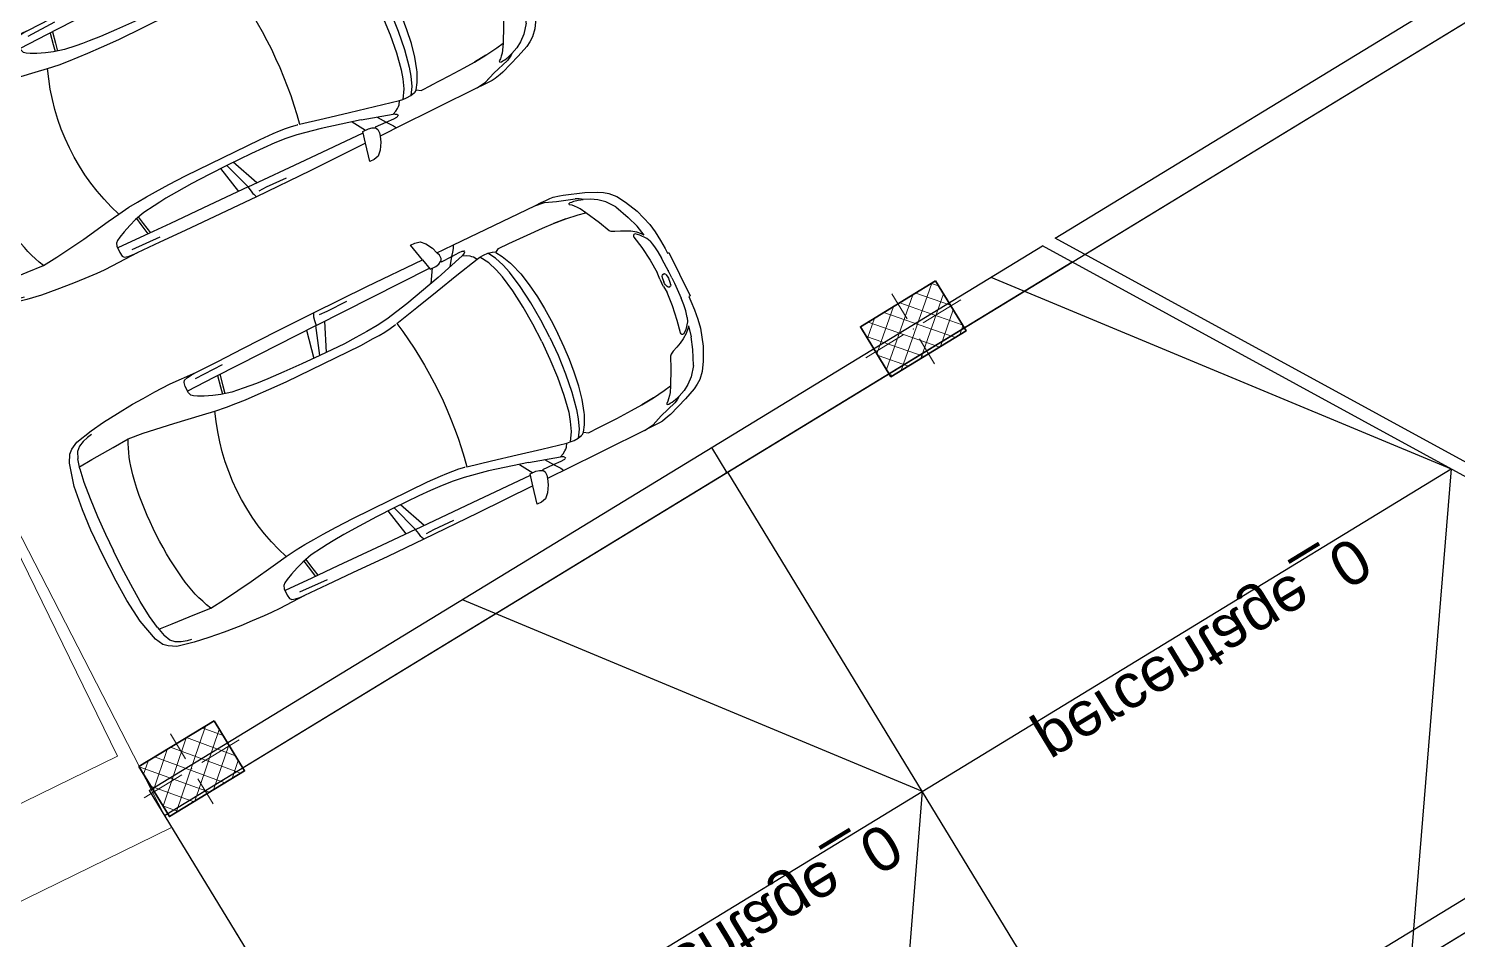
# Model space of a CAD drawing. Header units: metres. Extents: x 7511783 to 7512372, y 4692307 to 4692611.
# Drawn here: x 7512314 to 7512323.74, y 4692546.65 to 4692552.86 of the extents above; entities that cross this region are included whole.
import ezdxf
from ezdxf.enums import TextEntityAlignment as Align

# ---------------------------------------------------------------- set-up
doc = ezdxf.new("R2010")
doc.units = ezdxf.units.M
for name, color, linetype, lineweight in [('A - Rampa_Pen_No__42', 8, 'Continuous', 0), ('A - Shtyllat', 7, 'Continuous', 0), ('A - Shtyllat_Pen_No__1', 7, 'Continuous', 0), ('A - Shtyllat_Pen_No__7', 7, 'Continuous', 0), ('garazhat-netw-amiri - b1', 20, 'Continuous', 0), ('Interior - Furniture _Pen_No__42', 8, 'Continuous', 0)]:
    doc.layers.add(name, color=color, linetype=linetype, lineweight=lineweight)
doc.layers.add('A -Polyline_Pen_No__178', color=7, linetype='Continuous', lineweight=0, true_color=0xbda888)
doc.styles.add('GENERATED_STYLE_1', font='arial.ttf')
pattern_1 = [(44.99999999999999, (0, 0), (-68.94290863686237, 68.94290863686243), []), (135.0000000000002, (0, 0), (68.94290863686219, 68.94290863686261), [])]

# ---------------------------------------------------------------- blocks, each defined once
blk = doc.blocks.new('Column_101', base_point=(41704.90881500533, -24750.13090182916))
at = {"layer": 'A - Shtyllat', "linetype": 'Continuous', "lineweight": 0, "true_color": 0x000000}
h = blk.add_hatch(dxfattribs=at)
h.set_pattern_fill('CONCRETE_BLOCK', color=18, style=0, pattern_type=2)
h.set_pattern_definition(pattern_1)
h.paths.add_polyline_path([(41985.0761384994, -24523.18097156663), (41387.65990880373, -24578.80334562792), (41424.74149151125, -24977.0808320917), (42022.15772120692, -24921.45845803041)])
at = {"layer": 'A - Shtyllat_Pen_No__1', "color": 7, "linetype": 'Continuous', "lineweight": 13}
for p, q in [((41697.49249846382, -24670.47540453641), (41678.95170711006, -24471.33666130452)), ((41784.56431229808, -24742.71458528766), (42083.27242714592, -24714.90339825702)), ((41625.25331771257, -24757.54721837067), (41326.54520286473, -24785.35840540132)), ((41712.32513154684, -24829.78639912192), (41730.86592290059, -25028.92514235381))]:
    blk.add_line(p, q, dxfattribs=at)
blk.add_point((41704.90881500533, -24750.13090182916), dxfattribs=at)
at = {"layer": 'A - Shtyllat_Pen_No__7', "color": 7, "linetype": 'Continuous', "lineweight": 35, "flags": 128}
blk.add_lwpolyline([(41985.0761384994, -24523.18097156663), (41387.65990880373, -24578.80334562792), (41424.74149151125, -24977.0808320917), (42022.15772120692, -24921.45845803041)], close=True, dxfattribs=at)
blk = doc.blocks.new('Column_102', base_point=(47444.23691836393, -24215.77032166825))
at = {"layer": 'A - Shtyllat', "linetype": 'Continuous', "lineweight": 0, "true_color": 0x000000}
h = blk.add_hatch(dxfattribs=at)
h.set_pattern_fill('CONCRETE_BLOCK', color=18, style=0, pattern_type=2)
h.set_pattern_definition(pattern_1)
h.paths.add_polyline_path([(47724.40424185801, -23988.82039140571), (47126.98801216234, -24044.442765467), (47164.06959486986, -24442.72025193078), (47761.48582456553, -24387.09787786949)])
at = {"layer": 'A - Shtyllat_Pen_No__1', "color": 7, "linetype": 'Continuous', "lineweight": 13}
for p, q in [((47436.82060182242, -24136.11482437549), (47418.27981046867, -23936.9760811436)), ((47364.58142107118, -24223.18663820975), (47065.87330622334, -24250.99782524039)), ((47523.89241565669, -24208.35400512674), (47822.60053050453, -24180.5428180961)), ((47451.65323490544, -24295.425818961), (47470.1940262592, -24494.56456219289))]:
    blk.add_line(p, q, dxfattribs=at)
blk.add_point((47444.23691836393, -24215.77032166825), dxfattribs=at)
at = {"layer": 'A - Shtyllat_Pen_No__7', "color": 7, "linetype": 'Continuous', "lineweight": 35, "flags": 128}
blk.add_lwpolyline([(47724.40424185801, -23988.82039140571), (47126.98801216234, -24044.442765467), (47164.06959486986, -24442.72025193078), (47761.48582456553, -24387.09787786949)], close=True, dxfattribs=at)
blk = doc.blocks.new('Car 05 22')
at = {"layer": 'Interior - Furniture _Pen_No__42', "color": 8, "linetype": 'Continuous', "lineweight": 25}
for p, q in [((1961.117547741, 983.2211582230001), (1928.938242309, 983.2211582230001)), ((1928.938242309, 983.2211582230001), (1957.843908175, 858.0544967500001)), ((1996.903176747, 974.9060932166), (1961.117547741, 983.2211582230001)), ((2026.89661068, 945.007687052), (1996.903176747, 974.9060932166)), ((2054.5732194, 897.577022836), (2026.89661068, 945.007687052)), ((2067.91700908, 857.6794056350002), (2054.5732194, 897.577022836)), ((-585.227090103, 801.027979058), (-706.3378894982, 775.7872218095)), ((-483.1389679684001, 817.2581826864), (-585.227090103, 801.027979058)), ((-372.3345973750002, 830.2299334650002), (-483.1389679684001, 817.2581826864)), ((-251.752794228, 841.0437339470001), (-372.3345973750002, 830.2299334650002)), ((-168.2198443133, 844.6061713611999), (-251.752794228, 841.0437339470001)), ((-78.35772569479998, 850.6357850930001), (-168.2198443133, 844.6061713611999)), ((-24.036324899, 852.2918850640001), (-78.35772569479998, 850.6357850930001)), ((40.3182760438, 852.333685063), (-24.036324899, 852.2918850640001)), ((230.8030912739, 845.5192631063), (40.3182760438, 852.333685063)), ((124.560977278, 791.396786131), (129.0398444, 820.468777931)), ((125.693926866, 743.8968737240001), (124.560977278, 791.396786131)), ((129.0398444, 820.468777931), (138.8862428820001, 832.3883788069999)), ((138.8862428820001, 832.3883788069999), (165.168377873, 840.2758852750001)), ((165.168377873, 840.2758852750001), (194.733578306, 844.324685204)), ((194.733578306, 844.324685204), (230.803091274, 845.519263106)), ((210.873013229, 809.231738788), (418.0703055720001, 816.1926024380002)), ((400.0158099590001, 847.5968063790001), (230.8030912739, 845.5192631063)), ((590.7241636140001, 851.6786068920002), (400.0158099590001, 847.5968063790001)), ((856.5325990199999, 856.1697074550001), (590.7241636140001, 851.6786068920002)), ((1129.8609284, 858.5331077519999), (856.5325990199999, 856.1697074550001)), ((1115.14443198, 808.9482015290001), (1108.59023357, 773.98329714)), ((1108.59023357, 773.98329714), (1537.61805657, 780.0259473990001)), ((1119.51383092, 833.267204581), (1115.14443198, 808.9482015290001)), ((1120.16623076, 836.3248049650001), (1119.51383092, 833.267204581)), ((1120.69723063, 838.160005195), (1120.16623076, 836.3248049650001)), ((1129.8609284, 858.5331077519999), (1120.69723063, 838.160005195)), ((1536.1071561, 860.3802508980001), (1129.8609284, 858.5331077519999)), ((1162.63563846, 830.4777734580001), (1220.13025657, 829.0713745190002)), ((1220.13025657, 829.0713745190002), (1369.65750367, 831.4890726950001)), ((1957.843908175, 858.0544967500001), (1536.1071561, 860.3802508980001)), ((1537.61805657, 780.0256115210001), (1974.99295641, 786.0764425990001)), ((1957.84390817, 858.0544967500001), (1977.22141076, 777.427813481)), ((2019.59119012, 777.427813481), (2044.48611622, 783.069509224)), ((2044.48611622, 783.069509224), (2063.35562216, 792.2740022800001)), ((2063.35562216, 792.2740022800001), (2070.42572439, 799.8521965630001)), ((2068.68333559, 787.696981005), (2065.39356605, 794.4584027669999)), ((2119.91703998, 857.4374531180001), (2067.91700908, 857.6794056350002)), ((2075.28112592, 835.6608695470001), (2067.91700908, 857.6794056350002)), ((2068.68333559, 787.696981005), (2148.02030692, 790.4828861469999)), ((2070.42572439, 799.8521965630001), (2075.2191259, 809.398389361)), ((2075.2191259, 809.398389361), (2075.28112592, 835.6608695470001)), ((2106.51930118, 732.1586113790001), (2148.02030692, 790.4828861469999)), ((2193.165590015, 856.4504063259001), (2119.91703998, 857.4374531180001)), ((2148.02030692, 790.4828861469999), (2166.81146925, 813.8145374840001)), ((2148.02030692, 790.4828861469999), (2205.61920777, 792.204186117)), ((2166.81146925, 813.8145374840001), (2182.27381684, 834.0818412380002)), ((2182.27381684, 834.0818412380002), (2193.16559002, 856.4504063260001)), ((2808.01466132, 852.5547640039999), (2193.165590015, 856.4504063259001)), ((2205.61920777, 792.204186117), (2227.21980808, 791.0038861380001)), ((2227.21980808, 791.0038861380001), (2232.61990816, 790.0299861550001)), ((2232.61990816, 790.0299861550001), (2237.93539134, 787.287122525)), ((2240.81890828, 784.0391862600001), (2237.93539134, 787.287122525)), ((2238.46067648, 776.864360243), (2240.85090828, 780.520986322)), ((2240.85090828, 780.520986322), (2240.81890828, 784.0391862600001)), ((2855.7113639, 852.6327640009999), (2808.01466132, 852.5547640039999)), ((2808.01466132, 852.5547640039999), (2876.86636504, 843.3172643940001)), ((2891.44016583, 852.528764005), (2855.7113639, 852.6327640009999)), ((2876.86636504, 843.3172643940001), (2954.16376923, 813.731165643)), ((2922.51356751, 852.0343640259999), (2891.44016583, 852.528764005)), ((2904.11849592, 832.8863289209999), (2905.06820589, 832.837990116)), ((2945.17226874, 849.4061641369999), (2922.51356751, 852.0343640259999)), ((2989.61447115, 839.6482645490003), (2945.17226874, 849.4061641369999)), ((2954.16376923, 813.731165643), (3075.78877375, 774.6896785450001)), ((3013.55027244, 833.064864827), (2989.61447115, 839.6482645490003)), ((3154.26138006, 782.5577669589999), (3013.55027244, 833.064864827)), ((3235.883818752, 747.6101556219), (3154.26138006, 782.5577669589999)), ((-784.8200333720001, 721.8124613509999), (-815.0478655078001, 667.7598955197003)), ((-757.6903274910002, 747.022066986), (-784.8200333720001, 721.8124613509999)), ((-706.3378894982, 775.7872218095), (-757.6903274910002, 747.022066986)), ((-729.425104913, 716.3992494200002), (-750.5770825730001, 669.7773949330001)), ((-701.0941271610001, 743.2591195180001), (-729.425104913, 716.3992494200002)), ((-664.8727541800001, 760.961322365), (-701.0941271610001, 743.2591195180001)), ((-626.571782751, 772.4860242179999), (-664.8727541800001, 760.961322365)), ((-594.8871138119998, 778.489558035), (-626.571782751, 772.4860242179999)), ((327.3887276080001, 761.9208956260001), (125.394377448, 756.455747737)), ((132.4291391170001, 722.8048827370001), (125.693926866, 743.8968737240001)), ((146.670770152, 710.6062742990001), (132.4291391170001, 722.8048827370001)), ((171.252864179, 696.6287725440002), (146.670770152, 710.6062742990001)), ((212.566754139, 676.5412700230003), (171.252864179, 696.6287725440002)), ((521.950780327, 764.672895972), (327.3887276080001, 761.9208956260001)), ((339.1227247570001, 683.1192857359999), (329.5580559370001, 633.867334886)), ((355.2943663540001, 762.315609428), (339.1227247570001, 683.1192857359999)), ((357.2289958010001, 683.375391506), (346.76505809, 629.492778784)), ((373.4006373970001, 762.571715197), (357.2289958010001, 683.375391506)), ((813.6270094460001, 769.327996556), (521.950780327, 764.672895972)), ((1108.59023357, 773.98329714), (813.6270094460001, 769.327996556)), ((1036.25651944, 772.8416796290002), (996.5002997029999, 578.7916468290002)), ((1041.96657906, 578.0240872360001), (1107.56627095, 773.967136299)), ((1173.32542975, 774.8950612010001), (1090.33970038, 577.8925306800002)), ((2000.39650233, 701.5917706940002), (1730.35620914, 633.8338533080002)), ((1939.15395607, 686.22492547), (1995.917261, 777.427813481)), ((1977.22141076, 777.427813481), (2019.59119012, 777.427813481)), ((2000.39650233, 701.5917706940002), (2213.53100788, 762.9814866290001)), ((2122.04550654, 659.9572884350001), (2293.79610906, 697.650987774)), ((2226.59190807, 769.8777067159999), (2213.53100788, 762.9814866290001)), ((2213.53100788, 762.9814866290001), (2238.34670825, 752.240186817)), ((2234.36910819, 773.9630864369999), (2226.59190807, 769.8828865080001)), ((2238.46067648, 776.864360243), (2234.36910819, 773.9630864369999)), ((2238.34670825, 752.240186817), (2258.53170854, 739.7174870370001)), ((2258.53170854, 739.7174870370001), (2269.0398087, 731.086787188)), ((2269.0398087, 731.086787188), (2278.83550884, 721.9650873480001)), ((2278.83550884, 721.9650873480001), (2293.79610906, 697.650987774)), ((2293.79610906, 697.650987774), (2317.1870094, 700.7385877199999)), ((2293.79610906, 697.6386630720001), (2293.79610906, 697.650987774)), ((2317.1870094, 700.7385877199999), (2345.74280982, 702.7498876850002)), ((2355.13419975, 639.912801441), (2317.1870094, 700.7385877199999)), ((2345.74280982, 702.7498876850002), (2378.92931031, 702.0184876970001)), ((2410.10490185, 649.1086815510001), (2378.92931031, 702.0184876970001)), ((2378.92931031, 702.0184876970001), (2410.57231077, 694.202887834)), ((2410.57231077, 694.202887834), (2410.58631694, 694.1782473540002)), ((2428.73881104, 681.706188053), (2410.57231077, 694.202887834)), ((2428.73881104, 681.706188053), (2457.25830016, 700.0355353230001)), ((2457.25830016, 700.0355353230001), (2535.4819126, 697.9905877680001)), ((2535.4226126, 697.9916562040003), (2673.21491462, 695.5089878119999)), ((2535.46586986, 697.9894090810001), (2535.4819126, 697.988971943)), ((2673.21491462, 695.5089878119999), (2787.200816290001, 691.4809878819999)), ((2787.200816290001, 691.4809878819999), (2868.41581748, 687.223087957)), ((2868.39588233, 687.2248867100001), (2959.72331881, 678.984388101)), ((2959.72331881, 678.984388101), (2868.41581748, 687.1969879569999)), ((3022.47491973, 758.305686711), (3023.66221975, 762.4851866380001)), ((3024.49924208, 753.7186598590001), (3022.47491973, 758.305686711)), ((3023.66221975, 762.4851866380001), (3034.64521991, 765.0503865930001)), ((3037.91041996, 743.452886971), (3024.49924208, 753.7186598590001)), ((3034.64521991, 765.0503865930001), (3046.93432009, 763.817386614)), ((3050.61522015, 730.6688871950001), (3037.91041996, 743.452886971)), ((3046.93432009, 763.817386614), (3060.9451203, 762.9292866300001)), ((3064.50712035, 714.6457874760001), (3050.61522015, 730.6688871950001)), ((3060.9451203, 762.9292866300001), (3089.85712072, 757.3861867269999)), ((3076.97452053, 697.807687771), (3064.50712035, 714.6457874760001)), ((3100.48402088, 763.1120866269999), (3075.78877375, 774.6896785450001)), ((3100.00912087, 656.556188494), (3076.97452053, 697.807687771)), ((3089.85712072, 757.3861867269999), (3108.43932099, 751.4304868319999)), ((3114.13862108, 753.311186799), (3100.48402088, 763.1120866269999)), ((3108.43932099, 751.4304868319999), (3122.8656212, 746.435986919)), ((3122.8656212, 746.435986919), (3114.13862108, 753.311186799)), ((3170.0706946, 726.5554905960001), (3122.8656212, 746.435986919)), ((3211.69204952, 701.0151137130001), (3170.0706946, 726.5554905960001)), ((3254.25934432, 663.1775183300001), (3211.69204952, 701.0151137130001)), ((3269.07948628, 728.3294692490001), (3235.883818752, 747.6101556219)), ((3298.56678787, 705.6390702070001), (3269.07948628, 728.3294692490001)), ((3337.33388997, 663.380671991), (3298.56678787, 705.6390702070001)), ((-815.0478655078001, 667.7598955197003), (-855.0523550635, 511.0116477078998)), ((-768.27197925, 602.2788720830002), (-782.764796709, 510.0106247469999)), ((-768.27197925, 602.2788720830002), (-750.5770825730001, 669.7773949330001)), ((-764.3441764490001, 617.261773195), (-665.7281459970001, 623.9546285630003)), ((-665.7281459970001, 623.9546285630003), (-500.877431885, 634.180288886)), ((-500.877431885, 634.180288886), (-383.0238853850001, 641.9613403830001)), ((-383.0238853850001, 641.9613403830001), (-274.2208861730001, 631.3184000780001)), ((-274.2208861730001, 631.3184000780001), (-56.40485420300001, 600.536895199)), ((-56.40485420300001, 600.536895199), (145.941775497, 566.5900898169999)), ((266.3151410770001, 654.566867265), (212.566754139, 676.5412700230003)), ((319.490328155, 636.426864989), (266.3151410770001, 654.566867265)), ((392.7088835140001, 617.8124267930001), (319.490328155, 636.426864989)), ((474.8166917820001, 607.105387857), (392.7088835140001, 617.8124267930001)), ((521.3449804749999, 601.6186871690002), (474.8166917820001, 607.105387857)), ((569.993568652, 596.838186569), (521.3449804749999, 601.6186871690002)), ((652.59274858, 590.9845858339999), (569.993568652, 596.838186569)), ((772.8388193580001, 584.9903850819999), (652.59274858, 590.9845858339999)), ((907.266686691, 580.298084493), (772.8388193580001, 584.9903850819999)), ((1483.8761315, 590.1361862749999), (1403.02450604, 584.4121905939999)), ((1562.00595611, 600.5964783840001), (1483.8761315, 590.1361862749999)), ((1730.35620914, 633.8338533080002), (1562.00595611, 600.5964783840001)), ((1779.61280153, 581.7538898049999), (1952.84760406, 621.338789111)), ((1952.84760406, 621.338789111), (2122.04550654, 659.9572884350001)), ((2379.77420337, 575.387091212), (2355.13301598, 639.9159014410001)), ((2436.02871163, 583.2244924540001), (2410.10490185, 649.1086815510001)), ((2428.77597173, 681.7007453250001), (2428.73881104, 681.706188053)), ((2428.77597173, 681.7007453250001), (2456.66545813, 639.8418234830003)), ((2456.66545813, 639.8418234830003), (2487.23639187, 574.2621729599999)), ((2959.72331881, 678.984388101), (3047.2313201, 666.2002883250001)), ((3047.20992906, 666.2041971140002), (3100.00912087, 656.556188494)), ((3152.92075342, 553.873393456), (3100.00912087, 656.556188494)), ((3301.86726379, 602.8090087200001), (3254.25934432, 663.1775183300001)), ((3301.86726379, 602.8090087200001), (3346.01551313, 501.42179807)), ((3374.49419199, 603.583974516), (3337.33388997, 663.380671991)), ((3418.40079436, 512.743978351), (3374.49419199, 603.583974516)), ((-855.0523550635, 511.0116477078998), (-874.6778528530002, 344.9579771100001)), ((-782.7621654889999, 510.0273763590001), (-794.5333543099999, 390.6265818930001)), ((145.941775497, 566.5900898169999), (233.261172115, 552.312592089)), ((233.261172115, 552.312592089), (315.3092800730001, 541.359190513)), ((315.2936019620001, 541.3606176840001), (384.2945810830001, 535.0794906230002)), ((384.2815104790001, 535.0803623180001), (454.174320738, 530.4191213629999)), ((454.170282107, 530.4193907049998), (526.242583163, 526.2868907769998)), ((526.2331313149999, 526.287307384), (627.7018846490002, 521.814890855)), ((627.6985462070002, 521.8149872519999), (756.75876515, 518.0884218199999)), ((756.75876515, 518.0884218199999), (1322.62824821, 518.052230308)), ((1041.96657906, 578.0240872360001), (907.266686691, 580.298084493)), ((1227.79815085, 577.518695794), (1041.96657906, 578.0240872360001)), ((1316.09897866, 580.475793563), (1227.79815085, 577.518695794)), ((1403.02450604, 584.4121905939999), (1316.09897866, 580.475793563)), ((1322.62824821, 518.052230308), (1420.49779626, 521.6528908580001)), ((1420.49066257, 521.652523245), (1466.64156934, 524.030772681)), ((1466.62639694, 524.029990817), (1510.87647584, 527.594696836)), ((1510.85529759, 527.5929907539999), (1554.25309822, 533.0576906580002)), ((1554.25309822, 533.0576906580002), (1596.82961355, 540.969674969)), ((1597.28918852, 541.1774857889999), (1596.65116701, 540.8889849259999)), ((1610.72419049, 544.0665862469999), (1779.61280153, 581.7538898049999)), ((2397.33410595, 514.2584815219999), (2379.77250853, 575.3929912130001)), ((2419.31580918, 395.73626267), (2397.33316008, 514.2635815229999)), ((2453.63941421, 521.616582688), (2436.02871163, 583.2244924540001)), ((2477.61661773, 401.0764635800001), (2453.63941421, 521.616582688)), ((2487.23639187, 574.2621729599999), (2491.79934275, 562.0052962960002)), ((2491.79994982, 562.0052962960002), (2517.90263133, 477.034766618)), ((3189.62073735, 475.569766106), (3152.92075342, 553.873393456)), ((3346.01551313, 501.42179807), (3374.29746586, 419.557472908)), ((3457.47689648, 393.098483403), (3418.40079436, 512.743978351)), ((-794.5333543099999, 390.6265818930001), (-802.432846809, 258.715288008)), ((2433.73206705, 266.091642182), (2419.31580918, 395.73626267)), ((2493.88922012, 269.050242651), (2477.61661773, 401.0764635800001)), ((2517.90263133, 477.034766618), (2537.54372273, 384.081034151)), ((3199.39883308, 466.7584630290001), (3189.62073735, 475.569766106)), ((3220.69886845, 454.3885401880001), (3199.39883308, 466.7584630290001)), ((3256.10680826, 439.241753418), (3220.67662376, 454.401458713)), ((3288.39019413, 425.101248479), (3256.10680826, 439.241753418)), ((3319.36158057, 408.4128426500001), (3288.39019413, 425.101248479)), ((3353.46269085, 384.251283776), (3319.36158057, 408.4128426500001)), ((3391.09039087, 344.247647689), (3374.29746586, 419.557472908)), ((3468.34279707, 330.9338860280001), (3457.47689648, 393.098483403)), ((-874.6778528530002, 344.9579771100001), (-882.9440546450002, 194.680643518)), ((2537.54372273, 384.081034151), (2551.45611664, 285.6281997640001)), ((3321.23357975, 370.497229407), (3320.99727986, 362.132926485)), ((3320.99727986, 362.132926485), (3338.31527228, 276.8564967000001)), ((3324.65427826, 377.297531782), (3321.23357975, 370.497229407)), ((3328.30797666, 379.591332583), (3324.65427826, 377.297531782)), ((3338.46837221, 379.452332535), (3328.30797666, 379.591332583)), ((3363.6407612, 357.8117249760001), (3338.46837221, 379.452332535)), ((3377.18239213, 359.973484801), (3353.46269085, 384.251283776)), ((3396.66521323, 315.8049103040001), (3363.6407612, 357.8117249760001)), ((3391.09039087, 344.247647689), (3377.18239213, 359.973484801)), ((3408.0703938, 289.3779877820002), (3396.66521323, 315.8049103040001)), ((3474.4914974, 263.721088865), (3468.34279707, 330.9338860280001)), ((-802.432846809, 258.715288008), (-806.813142649, 124.936494209)), ((2441.61713002, 131.955220918), (2433.73181129, 266.093942182)), ((2503.10292147, 133.173421111), (2493.88922012, 269.050242651)), ((2551.45611664, 285.6281997640001), (2559.71041303, 193.693567653)), ((3338.31527228, 276.8564967000001), (3351.88296634, 172.661960307)), ((3408.0703938, 289.3779877820002), (3413.77629411, 267.259988716)), ((3413.77548775, 267.2641933500001), (3418.45445829, 242.866384828)), ((3418.45219437, 242.878189745), (3424.04489467, 200.723791525)), ((3424.04489467, 200.723791525), (3427.72848251, 152.023715234)), ((3478.33319761, 199.9171915590001), (3474.4914974, 263.721088865)), ((3479.35651311, 164.9481933352), (3478.33319761, 199.9171915590001)), ((-882.9440546450002, 194.680643518), (-885.376707689, 0)), ((-806.813142649, 124.936494209), (-808.0470753050001, 0)), ((2444.0197128, -0.02730000432770001), (2441.61701245, 131.957220918)), ((2506.01959488, -3.859767548100002e-13), (2503.10292147, 133.173421111)), ((2559.71041303, 193.693567653), (2564.38081099, 101.185635342)), ((2564.38081099, 101.185635342), (2566.01761027, -0.006100002130650002)), ((3351.88296634, 172.661960307), (3358.34376351, 75.87012649980001)), ((3432.36383112, 39.98011396419999), (3427.72848251, 152.023715234)), ((3489.51959821, 164.9481933352), (3479.35651311, 164.9481933352)), ((3489.51959821, -164.9481933352), (3489.51959821, 164.9481933352)), ((-885.376707689, 0), (-882.9440546450002, -194.680643518)), ((-806.813142649, -124.936494209), (-808.0470753050001, 1.476718538480001e-13)), ((2444.0197128, 0.02730000432710001), (2441.61701245, -131.957220918)), ((2564.38081099, -101.185635342), (2566.01761027, 0.006100002129970001)), ((3353.95786543, 27.8932505984), (3358.34376351, 75.87012649980001)), ((3353.95786543, 27.8932505984), (3353.95786543, -0.7649002671629999)), ((3353.95786543, -27.8932505984), (3353.95786543, 0.7649002671619999)), ((3370.89075802, 11.7411041009), (3370.32315827, -0.7649002671629999)), ((3370.89075802, -11.7411041009), (3370.32315827, 0.7649002671619999)), ((3372.49235732, 23.6550082622), (3370.89075802, 11.7411041009)), ((3376.26728506, 38.993950924), (3372.49235732, 23.6550082622)), ((3381.98685317, 46.5714162664), (3376.26728506, 38.993950924)), ((3386.21005132, 48.3522168884), (3381.98685317, 46.5714162664)), ((3386.21005132, 48.3522168884), (3394.28954778, 48.3522168884)), ((3398.51284593, 46.5714162664), (3394.28954778, 48.3522168884)), ((3404.23226311, 38.99375151340001), (3398.51284593, 46.5714162664)), ((3404.23226311, 38.99375151340001), (3408.00714178, 23.6550082622)), ((3408.00714178, 23.6550082622), (3409.76654101, 8.055102813469999)), ((3409.76654101, 8.055102813469999), (3409.76654101, -4.961309141290002e-13)), ((3431.76949509, 57.3729975776), (3431.76949509, 56.7710829698)), ((3432.04453126, -0.0109000038072), (3432.36383112, 39.98011396419999)), ((3432.04453126, 0.0109000038063), (3432.36383112, -39.98011396419999)), ((2506.01959488, -2.780368116010001e-13), (2503.10292147, -133.173421111)), ((3351.88296634, -172.661960307), (3358.34376351, -75.87012649980001)), ((3353.95786543, -27.8932505984), (3358.34376351, -75.87012649980001)), ((3372.49235732, -23.6550082622), (3370.89075802, -11.7411041009)), ((3376.26728506, -38.993950924), (3372.49235732, -23.6550082622)), ((3381.98685317, -46.5714162664), (3376.26728506, -38.993950924)), ((3386.21005132, -48.3522168884), (3381.98685317, -46.5714162664)), ((3386.21005132, -48.3522168884), (3394.28954778, -48.3522168884)), ((3398.51284593, -46.5714162664), (3394.28954778, -48.3522168884)), ((3404.23226311, -38.99375151340001), (3398.51284593, -46.5714162664)), ((3404.23226311, -38.99375151340001), (3408.00714178, -23.6550082622)), ((3408.00714178, -23.6550082622), (3409.76654101, -8.055102813469999)), ((3409.76654101, -8.055102813469999), (3409.76654101, -3.892295027780001e-13)), ((3432.36383112, -39.98011396419999), (3427.72848251, -152.023715234)), ((3431.76949509, -57.3729975776), (3431.76949509, -56.7710829698)), ((-882.9440546450002, -194.680643518), (-874.6778528530002, -344.9579771100001)), ((-802.432846809, -258.715288008), (-806.813142649, -124.936494209)), ((2441.61713002, -131.955220918), (2433.73181129, -266.093942182)), ((2503.10292147, -133.173421111), (2493.88922012, -269.050242651)), ((2551.45611664, -285.6281997640001), (2559.71041303, -193.693567653)), ((2559.71041303, -193.693567653), (2564.38081099, -101.185635342)), ((3338.31527228, -276.8564967000001), (3351.88296634, -172.661960307)), ((3424.04489467, -200.723791525), (3427.72848251, -152.023715234)), ((3478.33319761, -199.9171915590001), (3479.35651311, -164.9481933352)), ((3479.35651311, -164.9481933352), (3489.51959821, -164.9481933352)), ((-794.5333543099999, -390.6265818930001), (-802.432846809, -258.715288008)), ((2433.73206705, -266.091642182), (2419.31580918, -395.73626267)), ((2493.88922012, -269.050242651), (2477.61661773, -401.0764635800001)), ((2537.54372273, -384.081034151), (2551.45611664, -285.6281997640001)), ((3320.99727986, -362.132926485), (3338.31527228, -276.8564967000001)), ((3408.0703938, -289.3779877820002), (3396.66521323, -315.8049103040001)), ((3408.0703938, -289.3779877820002), (3413.77629411, -267.259988716)), ((3413.77548775, -267.2641933500001), (3418.45445829, -242.866384828)), ((3418.45219437, -242.878189745), (3424.04489467, -200.723791525)), ((3468.34279707, -330.9338860280001), (3474.4914974, -263.721088865)), ((3474.4914974, -263.721088865), (3478.33319761, -199.9171915590001)), ((-874.6778528530002, -344.9579771100001), (-855.0523550635, -511.0116477078998)), ((2517.90263133, -477.034766618), (2537.54372273, -384.081034151)), ((3353.46269085, -384.251283776), (3319.36158057, -408.4128426500001)), ((3321.23357975, -370.497229407), (3320.99727986, -362.132926485)), ((3324.65427826, -377.297531782), (3321.23357975, -370.497229407)), ((3328.30797666, -379.591332583), (3324.65427826, -377.297531782)), ((3338.46837221, -379.452332535), (3328.30797666, -379.591332583)), ((3363.6407612, -357.8117249760001), (3338.46837221, -379.452332535)), ((3377.18239213, -359.973484801), (3353.46269085, -384.251283776)), ((3396.66521323, -315.8049103040001), (3363.6407612, -357.8117249760001)), ((3391.09039087, -344.247647689), (3374.29746586, -419.557472908)), ((3391.09039087, -344.247647689), (3377.18239213, -359.973484801)), ((3457.47689648, -393.098483403), (3468.34279707, -330.9338860280001)), ((-782.7621654889999, -510.0273763590001), (-794.5333543099999, -390.6265818930001)), ((2419.31580918, -395.73626267), (2397.33316008, -514.2635815229999)), ((2477.61661773, -401.0764635800001), (2453.63941421, -521.616582688)), ((2491.79994982, -562.0052962960002), (2517.90263133, -477.034766618)), ((3189.62073735, -475.569766106), (3152.92075342, -553.873393456)), ((3199.39883308, -466.7584630290001), (3189.62073735, -475.569766106)), ((3220.69886845, -454.3885401880001), (3199.39883308, -466.7584630290001)), ((3256.10680826, -439.241753418), (3220.67662376, -454.401458713)), ((3288.39019413, -425.101248479), (3256.10680826, -439.241753418)), ((3319.36158057, -408.4128426500001), (3288.39019413, -425.101248479)), ((3346.01551313, -501.42179807), (3374.29746586, -419.557472908)), ((3418.40079436, -512.743978351), (3457.47689648, -393.098483403)), ((-855.0523550635, -511.0116477078998), (-815.0478655078001, -667.7598955197003)), ((-768.27197925, -602.2788720830002), (-782.764796709, -510.0106247469999)), ((-56.40485420300001, -600.536895199), (145.941775497, -566.5900898169999)), ((145.941775497, -566.5900898169999), (233.261172115, -552.312592089)), ((233.261172115, -552.312592089), (315.3092800730001, -541.359190513)), ((315.2936019620001, -541.3606176840001), (384.2945810830001, -535.0794906230002)), ((384.2815104790001, -535.0803623180001), (454.174320738, -530.4191213629999)), ((454.170282107, -530.4193907049998), (526.242583163, -526.2868907769998)), ((526.2331313149999, -526.287307384), (627.7018846490002, -521.814890855)), ((627.6985462070002, -521.8149872519999), (756.75876515, -518.0884218199999)), ((756.75876515, -518.0884218199999), (1322.62824821, -518.052230308)), ((907.266686691, -580.298084493), (772.8388193580001, -584.9903850819999)), ((1041.96657906, -578.0240872360001), (907.266686691, -580.298084493)), ((1036.25651944, -772.8416796290002), (996.5002997029999, -578.7916468290002)), ((1227.79815085, -577.518695794), (1041.96657906, -578.0240872360001)), ((1041.96657906, -578.0240872360001), (1107.56627095, -773.967136299)), ((1173.32542975, -774.8950612010001), (1090.33970038, -577.8925306800002)), ((1316.09897866, -580.475793563), (1227.79815085, -577.518695794)), ((1403.02450604, -584.4121905939999), (1316.09897866, -580.475793563)), ((1322.62824821, -518.052230308), (1420.49779626, -521.6528908580001)), ((1483.8761315, -590.1361862749999), (1403.02450604, -584.4121905939999)), ((1420.49066257, -521.652523245), (1466.64156934, -524.030772681)), ((1466.62639694, -524.029990817), (1510.87647584, -527.594696836)), ((1510.85529759, -527.5929907539999), (1554.25309822, -533.0576906580002)), ((1554.25309822, -533.0576906580002), (1596.82961355, -540.969674969)), ((1597.28918852, -541.1774857889999), (1596.65116701, -540.8889849259999)), ((1610.72419049, -544.0665862469999), (1779.61280153, -581.7538898049999)), ((1779.61280153, -581.7538898049999), (1952.84760406, -621.338789111)), ((2379.77420337, -575.387091212), (2355.13301598, -639.9159014410001)), ((2397.33410595, -514.2584815219999), (2379.77250853, -575.3929912130001)), ((2436.02871163, -583.2244924540001), (2410.10490185, -649.1086815510001)), ((2453.63941421, -521.616582688), (2436.02871163, -583.2244924540001)), ((2456.66545813, -639.8418234830003), (2487.23639187, -574.2621729599999)), ((2487.23639187, -574.2621729599999), (2491.79934275, -562.0052962960002)), ((3152.92075342, -553.873393456), (3100.00912087, -656.556188494)), ((3301.86726379, -602.8090087200001), (3346.01551313, -501.42179807)), ((3374.49419199, -603.583974516), (3418.40079436, -512.743978351)), ((-815.0478655078001, -667.7598955197003), (-784.8200333720001, -721.8124613509999)), ((-768.27197925, -602.2788720830002), (-750.5770825730001, -669.7773949330001)), ((-764.3441764490001, -617.261773195), (-665.7281459970001, -623.9546285630003)), ((-729.425104913, -716.3992494200002), (-750.5770825730001, -669.7773949330001)), ((-665.7281459970001, -623.9546285630003), (-500.877431885, -634.180288886)), ((-500.877431885, -634.180288886), (-383.0238853850001, -641.9613403830001)), ((-383.0238853850001, -641.9613403830001), (-274.2208861730001, -631.3184000780001)), ((-274.2208861730001, -631.3184000780001), (-56.40485420300001, -600.536895199)), ((212.566754139, -676.5412700230003), (171.252864179, -696.6287725440002)), ((266.3151410770001, -654.566867265), (212.566754139, -676.5412700230003)), ((319.490328155, -636.426864989), (266.3151410770001, -654.566867265)), ((392.7088835140001, -617.8124267930001), (319.490328155, -636.426864989)), ((339.1227247570001, -683.1192857359999), (329.5580559370001, -633.867334886)), ((357.2289958010001, -683.375391506), (346.76505809, -629.492778784)), ((474.8166917820001, -607.105387857), (392.7088835140001, -617.8124267930001)), ((521.3449804749999, -601.6186871690002), (474.8166917820001, -607.105387857)), ((569.993568652, -596.838186569), (521.3449804749999, -601.6186871690002)), ((652.59274858, -590.9845858339999), (569.993568652, -596.838186569)), ((772.8388193580001, -584.9903850819999), (652.59274858, -590.9845858339999)), ((1562.00595611, -600.5964783840001), (1483.8761315, -590.1361862749999)), ((1730.35620914, -633.8338533080002), (1562.00595611, -600.5964783840001)), ((2000.39650233, -701.5917706940002), (1730.35620914, -633.8338533080002)), ((1952.84760406, -621.338789111), (2122.04550654, -659.9572884350001)), ((2122.04550654, -659.9572884350001), (2293.79610906, -697.650987774)), ((2355.13419975, -639.912801441), (2317.1870094, -700.7385877199999)), ((2410.10490185, -649.1086815510001), (2378.92931031, -702.0184876970001)), ((2428.73881104, -681.706188053), (2410.57231077, -694.202887834)), ((2428.77597173, -681.7007453250001), (2428.73881104, -681.706188053)), ((2428.73881104, -681.706188053), (2457.25830016, -700.0355353230001)), ((2428.77597173, -681.7007453250001), (2456.66545813, -639.8418234830003)), ((2868.39588233, -687.2248867100001), (2959.72331881, -678.984388101)), ((2959.72331881, -678.984388101), (2868.41581748, -687.1969879569999)), ((2959.72331881, -678.984388101), (3047.2313201, -666.2002883250001)), ((3047.20992906, -666.2041971140002), (3100.00912087, -656.556188494)), ((3100.00912087, -656.556188494), (3076.97452053, -697.807687771)), ((3254.25934432, -663.1775183300001), (3211.69204952, -701.0151137130001)), ((3301.86726379, -602.8090087200001), (3254.25934432, -663.1775183300001)), ((3298.56678787, -705.6390702070001), (3337.33388997, -663.380671991)), ((3337.33388997, -663.380671991), (3374.49419199, -603.583974516)), ((-784.8200333720001, -721.8124613509999), (-757.6903274910002, -747.022066986)), ((-757.6903274910002, -747.022066986), (-706.3378894982, -775.7872218095)), ((-701.0941271610001, -743.2591195180001), (-729.425104913, -716.3992494200002)), ((-706.3378894982, -775.7872218095), (-585.227090103, -801.027979058)), ((-664.8727541800001, -760.961322365), (-701.0941271610001, -743.2591195180001)), ((-626.571782751, -772.4860242179999), (-664.8727541800001, -760.961322365)), ((-594.8871138119998, -778.489558035), (-626.571782751, -772.4860242179999)), ((125.693926866, -743.8968737240001), (124.560977278, -791.396786131)), ((327.3887276080001, -761.9208956260001), (125.394377448, -756.455747737)), ((132.4291391170001, -722.8048827370001), (125.693926866, -743.8968737240001)), ((146.670770152, -710.6062742990001), (132.4291391170001, -722.8048827370001)), ((171.252864179, -696.6287725440002), (146.670770152, -710.6062742990001)), ((521.950780327, -764.672895972), (327.3887276080001, -761.9208956260001)), ((355.2943663540001, -762.315609428), (339.1227247570001, -683.1192857359999)), ((373.4006373970001, -762.571715197), (357.2289958010001, -683.375391506)), ((813.6270094460001, -769.327996556), (521.950780327, -764.672895972)), ((1108.59023357, -773.98329714), (813.6270094460001, -769.327996556)), ((1108.59023357, -773.98329714), (1537.61805657, -780.0259473990001)), ((1115.14443198, -808.9482015290001), (1108.59023357, -773.98329714)), ((1939.15395607, -686.22492547), (1995.917261, -777.427813481)), ((1957.84390817, -858.0544967500001), (1977.22141076, -777.427813481)), ((1977.22141076, -777.427813481), (2019.59119012, -777.427813481)), ((2000.39650233, -701.5917706940002), (2213.53100788, -762.9814866290001)), ((2019.59119012, -777.427813481), (2044.48611622, -783.069509224)), ((2106.51930118, -732.1586113790001), (2148.02030692, -790.4828861469999)), ((2213.53100788, -762.9814866290001), (2238.34670825, -752.240186817)), ((2226.59190807, -769.8777067159999), (2213.53100788, -762.9814866290001)), ((2234.36910819, -773.9630864369999), (2226.59190807, -769.8828865080001)), ((2238.46067648, -776.864360243), (2234.36910819, -773.9630864369999)), ((2238.34670825, -752.240186817), (2258.53170854, -739.7174870370001)), ((2238.46067648, -776.864360243), (2240.85090828, -780.520986322)), ((2258.53170854, -739.7174870370001), (2269.0398087, -731.086787188)), ((2269.0398087, -731.086787188), (2278.83550884, -721.9650873480001)), ((2278.83550884, -721.9650873480001), (2293.79610906, -697.650987774)), ((2293.79610906, -697.6386630720001), (2293.79610906, -697.650987774)), ((2293.79610906, -697.650987774), (2317.1870094, -700.7385877199999)), ((2317.1870094, -700.7385877199999), (2345.74280982, -702.7498876850002)), ((2345.74280982, -702.7498876850002), (2378.92931031, -702.0184876970001)), ((2378.92931031, -702.0184876970001), (2410.57231077, -694.202887834)), ((2410.57231077, -694.202887834), (2410.58631694, -694.1782473540002)), ((2457.25830016, -700.0355353230001), (2535.4819126, -697.9905877680001)), ((2535.4226126, -697.9916562040003), (2673.21491462, -695.5089878119999)), ((2535.46586986, -697.9894090810001), (2535.4819126, -697.988971943)), ((2673.21491462, -695.5089878119999), (2787.200816290001, -691.4809878819999)), ((2787.200816290001, -691.4809878819999), (2868.41581748, -687.223087957)), ((2954.16376923, -813.731165643), (3075.78877375, -774.6896785450001)), ((3024.49924208, -753.7186598590001), (3022.47491973, -758.305686711)), ((3022.47491973, -758.305686711), (3023.66221975, -762.4851866380001)), ((3023.66221975, -762.4851866380001), (3034.64521991, -765.0503865930001)), ((3037.91041996, -743.452886971), (3024.49924208, -753.7186598590001)), ((3034.64521991, -765.0503865930001), (3046.93432009, -763.817386614)), ((3050.61522015, -730.6688871950001), (3037.91041996, -743.452886971)), ((3046.93432009, -763.817386614), (3060.9451203, -762.9292866300001)), ((3064.50712035, -714.6457874760001), (3050.61522015, -730.6688871950001)), ((3060.9451203, -762.9292866300001), (3089.85712072, -757.3861867269999)), ((3076.97452053, -697.807687771), (3064.50712035, -714.6457874760001)), ((3100.48402088, -763.1120866269999), (3075.78877375, -774.6896785450001)), ((3089.85712072, -757.3861867269999), (3108.43932099, -751.4304868319999)), ((3114.13862108, -753.311186799), (3100.48402088, -763.1120866269999)), ((3108.43932099, -751.4304868319999), (3122.8656212, -746.435986919)), ((3122.8656212, -746.435986919), (3114.13862108, -753.311186799)), ((3170.0706946, -726.5554905960001), (3122.8656212, -746.435986919)), ((3154.26138006, -782.5577669589999), (3235.883818752, -747.6101556219)), ((3211.69204952, -701.0151137130001), (3170.0706946, -726.5554905960001)), ((3235.883818752, -747.6101556219), (3269.07948628, -728.3294692490001)), ((3269.07948628, -728.3294692490001), (3298.56678787, -705.6390702070001)), ((-585.227090103, -801.027979058), (-483.149337101, -817.2569687829999)), ((-483.149337101, -817.2569687829999), (-372.3345973750002, -830.2299334650002)), ((-372.3345973750002, -830.2299334650002), (-251.752794228, -841.0437339470001)), ((-251.752794228, -841.0437339470001), (-168.2198443133, -844.6061713611999)), ((-168.2198443133, -844.6061713611999), (-78.35772569479998, -850.6357850930001)), ((-78.35772569479998, -850.6357850930001), (-24.036324899, -852.2918850640001)), ((-24.036324899, -852.2918850640001), (40.3182760438, -852.333685063)), ((40.3182760438, -852.333685063), (230.8030912739, -845.5192631063)), ((124.560977278, -791.396786131), (129.0398444, -820.468777931)), ((129.0398444, -820.468777931), (138.8862428820001, -832.3883788069999)), ((138.8862428820001, -832.3883788069999), (165.168377873, -840.2758852750001)), ((165.168377873, -840.2758852750001), (194.733578306, -844.324685204)), ((194.733578306, -844.324685204), (230.803091274, -845.519263106)), ((210.873013229, -809.231738788), (418.0703055720001, -816.1926024380002)), ((230.8030912739, -845.5192631063), (400.0158099590001, -847.5968063790001)), ((400.0158099590001, -847.5968063790001), (590.7241636140001, -851.6786068920002)), ((590.7241636140001, -851.6786068920002), (856.5325990199999, -856.1697074550001)), ((856.5325990199999, -856.1697074550001), (1129.8609284, -858.5331077519999)), ((1119.51383092, -833.267204581), (1115.14443198, -808.9482015290001)), ((1120.16623076, -836.3248049650001), (1119.51383092, -833.267204581)), ((1120.69723063, -838.160005195), (1120.16623076, -836.3248049650001)), ((1129.8609284, -858.5331077519999), (1120.69723063, -838.160005195)), ((1129.8609284, -858.5331077519999), (1536.1071561, -860.3802508980001)), ((1162.63563846, -830.4777734580001), (1220.13025657, -829.0713745190002)), ((1220.13025657, -829.0713745190002), (1369.65750367, -831.4890726950001)), ((1536.1071561, -860.3802508980001), (1957.84390817, -858.0544967500001)), ((1537.61805657, -780.0256115210001), (1974.99295641, -786.0764425990001)), ((1957.84390817, -858.0544967500001), (1928.938242309, -983.2211582230001)), ((2044.48611622, -783.069509224), (2063.35562216, -792.2740022800001)), ((2054.5732194, -897.577022836), (2067.917009081, -857.6794056350002)), ((2063.35562216, -792.2740022800001), (2070.42572439, -799.8521965630001)), ((2068.68333559, -787.696981005), (2065.39356605, -794.4584027669999)), ((2075.28112592, -835.6608695470001), (2067.91700908, -857.6794056350002)), ((2067.917009081, -857.6794056350002), (2119.91703998, -857.4374531180001)), ((2068.68333559, -787.696981005), (2148.02030692, -790.4828861469999)), ((2070.42572439, -799.8521965630001), (2075.2191259, -809.398389361)), ((2075.2191259, -809.398389361), (2075.28112592, -835.6608695470001)), ((2119.91703998, -857.4374531180001), (2193.165590015, -856.4504063259001)), ((2148.02030692, -790.4828861469999), (2166.81146925, -813.8145374840001)), ((2148.02030692, -790.4828861469999), (2205.61920777, -792.204186117)), ((2166.81146925, -813.8145374840001), (2182.27381684, -834.0818412380002)), ((2182.27381684, -834.0818412380002), (2193.16559002, -856.4504063260001)), ((2193.165590015, -856.4504063259001), (2808.01466132, -852.5547640039999)), ((2205.61920777, -792.204186117), (2227.21980808, -791.0038861380001)), ((2227.21980808, -791.0038861380001), (2232.61990816, -790.0299861550001)), ((2232.61990816, -790.0299861550001), (2237.93539134, -787.287122525)), ((2240.81890828, -784.0391862600001), (2237.93539134, -787.287122525)), ((2240.85090828, -780.520986322), (2240.81890828, -784.0391862600001)), ((2808.01466132, -852.5547640039999), (2876.86636504, -843.3172643940001)), ((2808.01466132, -852.5547640039999), (2855.7113639, -852.6327640009999)), ((2855.7113639, -852.6327640009999), (2891.44016583, -852.528764005)), ((2876.86636504, -843.3172643940001), (2954.16376923, -813.731165643)), ((2891.44016583, -852.528764005), (2922.51356751, -852.0343640259999)), ((2922.51356751, -852.0343640259999), (2945.17226874, -849.4061641369999)), ((2945.17226874, -849.4061641369999), (2989.61447115, -839.6482645490003)), ((2989.61447115, -839.6482645490003), (3013.55027244, -833.064864827)), ((3013.55027244, -833.064864827), (3154.26138006, -782.5577669589999)), ((1996.903176747, -974.9060932166), (2026.89661068, -945.007687052)), ((2026.89661068, -945.007687052), (2054.5732194, -897.577022836)), ((1928.938242309, -983.2211582230001), (1961.117547741, -983.2211582230001)), ((1961.117547741, -983.2211582230001), (1996.903176747, -974.9060932166))]:
    blk.add_line(p, q, dxfattribs=at)
for centre, radius, start, end in [((492.8743121958001, 217.6762888661), 973.2499460396, 154.1544541405, 170.9117329646), ((1649.811844864, 0), 1520.416064058, 158.6992078, 201.3007921999999), ((-1245.217819199, 0), 2907.303426369, 349.2141992177, 10.78580078235001), ((1856.361619248, -1.736472437242), 2353.963924674, 170.8803955853, 189.9222862500999), ((492.8743121958001, -217.6762888661), 973.2499460396, 191.230533967, 205.8455458595)]:
    blk.add_arc(centre, radius, start, end, dxfattribs=at)

msp = doc.modelspace()

# ---------------------------------------------------------------- linework, layer by layer
at = {"layer": 'A - Rampa_Pen_No__42', "color": 8, "linetype": 'Continuous', "lineweight": 25}
for p, q in [((7512321.000070692, 4692551.428864541), (7512329.805819042, 4692556.796438516)), ((7512314.924442515, 4692547.491217796), (7512329.909915294, 4692556.625663898)), ((7512321.202763716, 4692551.318189922), (7512329.909915294, 4692556.625663898)), ((7512314.820346263, 4692547.661992414), (7512320.914683383, 4692551.376816415)), ((7512326.488741539, 4692548.333264379), (7512320.914683383, 4692551.376816415)), ((7512326.574128849, 4692548.385312504), (7512321.000070692, 4692551.428864541)), ((7512314.924442515, 4692547.491217796), (7512321.117376407, 4692551.266141796)), ((7512320.562642812, 4692551.162228883), (7512323.701712461, 4692549.855040397)), ((7512318.655944196, 4692549.999994231), (7512318.760040448, 4692549.829219613)), ((7512316.251669726, 4692545.313841409), (7512323.701712461, 4692549.855040397)), ((7512321.421325856, 4692545.47863069), (7512318.766871433, 4692549.833383463)), ((7512323.701712461, 4692549.855040397), (7512323.425289739, 4692546.465926873)), ((7512316.955028995, 4692548.963195562), (7512320.094098644, 4692547.656007077)), ((7512317.578896938, 4692543.136465022), (7512326.286048516, 4692548.443938999)), ((7512317.578896938, 4692543.136465022), (7512326.286048516, 4692548.443938999)), ((7512317.682993189, 4692542.965690404), (7512326.488741539, 4692548.333264379)), ((7512314.820346263, 4692547.661992414), (7512317.682993189, 4692542.965690404)), ((7512320.094098644, 4692547.656007077), (7512319.817675922, 4692544.266893553))]:
    msp.add_line(p, q, dxfattribs=at)
msp.add_point((7512318.753209463, 4692549.825055763), dxfattribs=at)
at = {"layer": 'A -Polyline_Pen_No__178', "color": 43, "linetype": 'Continuous', "true_color": 0xbda888}
msp.add_lwpolyline([(7512314.968521381, 4692547.406246594), (7512312.003624207, 4692545.957313995, -0.4142135623730898), (7512311.73611963, 4692546.049190547), (7512311.648305009, 4692546.228882357, -0.4142095062378892), (7512311.740179073, 4692546.496385719), (7512314.604120499, 4692547.896030808), (7512312.452738783, 4692552.298169078), (7512309.49895144, 4692550.85461513, -0.414213562373095), (7512309.23144559, 4692550.946487978), (7512309.077811448, 4692551.260852802)], format="xyb", dxfattribs=at)
at = {"layer": 'garazhat-netw-amiri - b1', "flags": 128}
msp.add_lwpolyline([(7512325.115390599, 4692553.703144998), (7512322.03933851, 4692557.539701389), (7512312.22408204, 4692552.742859037), (7512314.924442516, 4692547.491217796)], close=True, dxfattribs=at)
for points in [[(7512317.682993189, 4692542.965690405), (7512328.458267504, 4692549.533795656), (7512325.115390598, 4692553.703144998), (7512314.924442515, 4692547.491217796), (7512317.682993189, 4692542.965690404)], [(7512314.924442515, 4692547.491217796), (7512312.224082039, 4692552.742859037)]]:
    msp.add_lwpolyline(points, dxfattribs=at)

# ---------------------------------------------------------------- block references
at = {"layer": 'A - Shtyllat', "color": 7, "lineweight": 35, "xscale": 0.001, "yscale": 0.001, "zscale": 0.001, "rotation": 26.04535599708318}
for name, p in [('Column_102', (7512320.032431155, 4692550.810127714)), ('Column_101', (7512315.110578883, 4692547.809994629))]:
    msp.add_blockref(name, p, dxfattribs=at)
at = {"layer": 'Interior - Furniture _Pen_No__42', "color": 8, "linetype": 'Continuous', "lineweight": 25, "xscale": -0.001, "yscale": 0.001, "rotation": 206.0453559970832}
for p in [(7512314.160561143, 4692551.98690493), (7512315.302175657, 4692549.650943393)]:
    msp.add_blockref('Car 05 22', p, dxfattribs=at)

# ---------------------------------------------------------------- texts
at = {"layer": 'A - Rampa_Pen_No__42', "color": 8, "linetype": 'Continuous', "lineweight": 25, "style": 'GENERATED_STYLE_1', "text_generation_flag": 4}
for tag, text, height, rotation, width, p in [('percentage_0', '22.22 %', 0.3000000002636531, 31.36454111965897, 1.000000837756455, (7512322.017351572, 4692548.607599597)), ('ascentPercentage_0', '8.00 %', 0.2999999994683812, 31.3645688929834, 1.000000045176211, (7512318.270983377, 4692546.323988072))]:
    msp.add_attdef(tag, text=text, height=height, rotation=rotation, dxfattribs=dict(at, width=width)).set_placement(p, align=Align.MIDDLE_CENTER)

doc.saveas('drawing.dxf')
